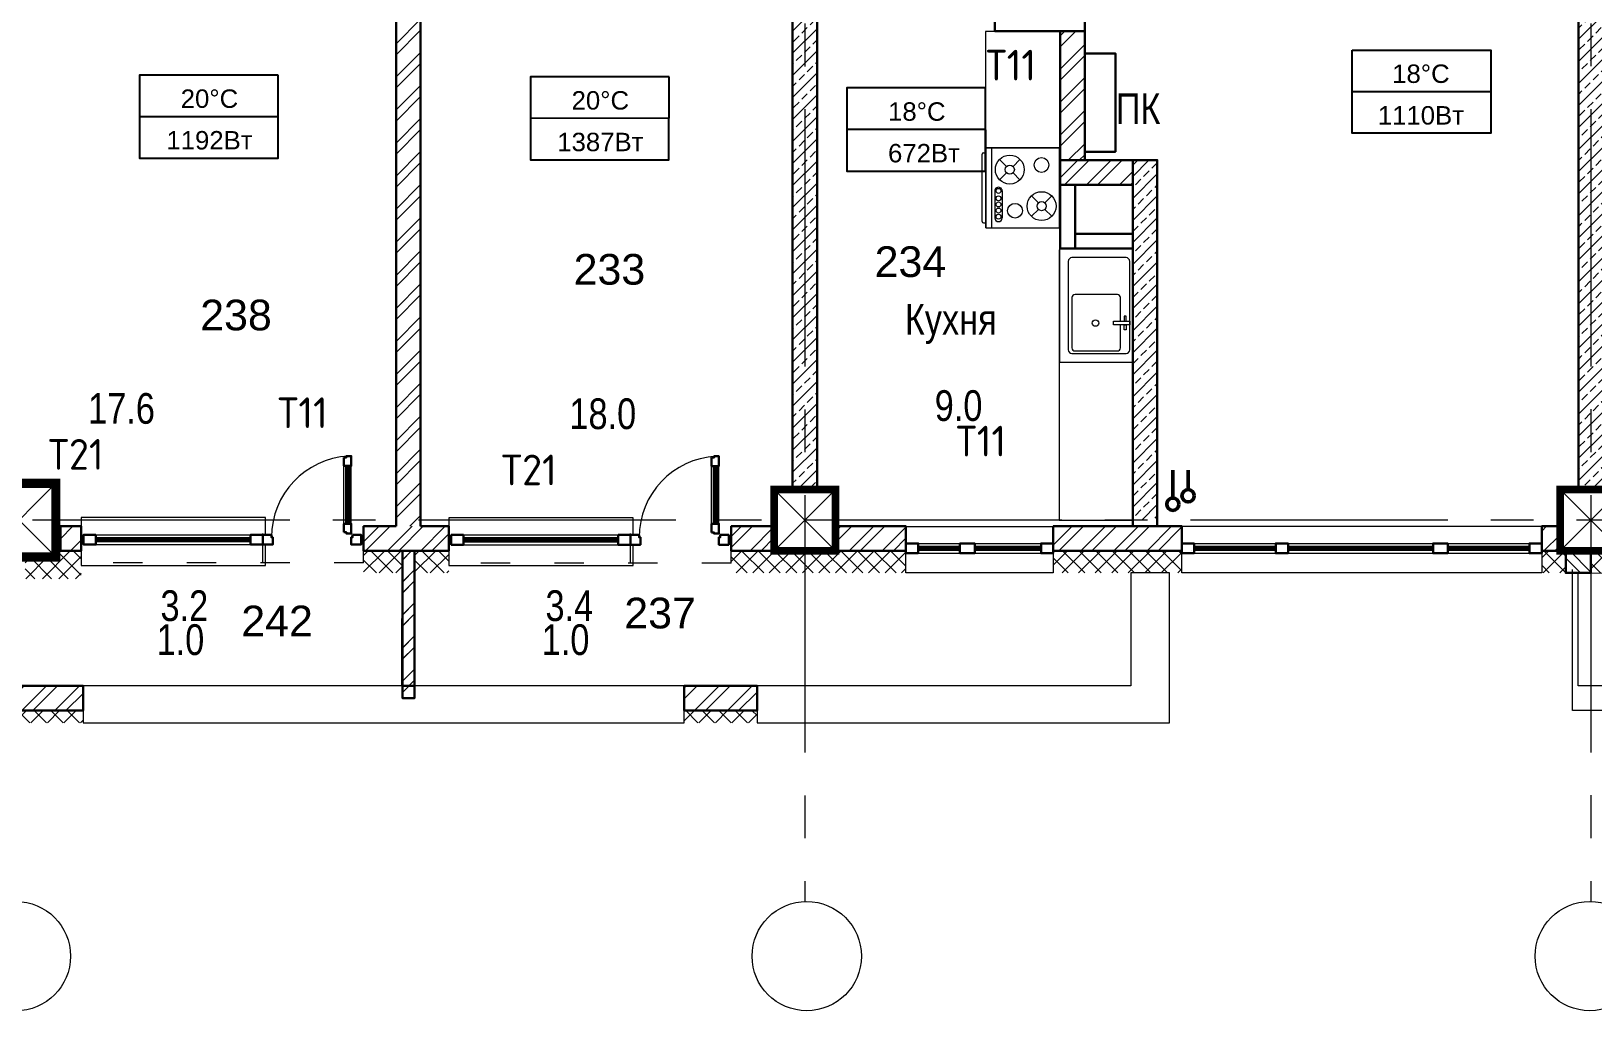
# Model space of a CAD drawing. Header units: millimetres. Extents: x -7566 to 51834, y -19356 to 38606.
# Drawn here: x 19302 to 32018, y -3998 to 3980 of the extents above; entities that cross this region are included whole.
import ezdxf

# ---------------------------------------------------------------- set-up
doc = ezdxf.new("R2010")
doc.units = ezdxf.units.MM
for name, pattern in [('ACAD_ISO03W100', [30, 12, -18]), ('CENTER2', [28.575, 19.05, -3.175, 3.175, -3.175]), ('STROT', [1.7, 0.5, -1.2])]:
    doc.linetypes.add(name, pattern=pattern)
for name, color, linetype, lineweight in [('++++обратка', 5, 'Continuous', 30), ('++ОВ Надписи', 7, 'Continuous', 20), ('SANTECHNIC', 144, 'Continuous', 9), ('STENA', 22, 'Continuous', 50), ('Вытяжка', 5, 'Continuous', 35), ('ЗАДАНИЕ ОТ ОВ', 5, 'Continuous', 100), ('Колонна', 15, 'Continuous', 30), ('Колонны', 7, 'Continuous', 30), ('окна', 150, 'Continuous', 20), ('оси', 6, 'STROT', 9), ('размеры2', 5, 'Continuous', 9), ('РП-АР_Площадь', 3, 'Continuous', 30), ('стена', 7, 'Continuous', 53), ('СТЕНЫ', 250, 'Continuous', 35), ('текст', 224, 'Continuous', 25), ('штрих', 252, 'Continuous', 9)]:
    doc.layers.add(name, color=color, linetype=linetype, lineweight=lineweight)
doc.layers.add('DOORS', color=27, linetype='Continuous')
doc.layers.add('ОТОПЛЕНИЕ ТЕСТ', color=7, linetype='Continuous')
doc.layers.get('++++обратка').off()
doc.styles.add('arial', font='arial.ttf')
doc.styles.add('GOST Common_I', font='', dxfattribs={"height": 200})
doc.styles.get("Standard").update_dxf_attribs({"font": 'arial.ttf'})
doc.styles.get('GOST Common_I').set_extended_font_data('GOST Common')
pattern_1 = [(225, (-1419257.2, 495005.17), (89.802561, -89.802561), []), (225, (-1419347.01, 495005.17), (89.802561, -89.802561), [63.5, -31.75])]
pattern_2 = [(45, (-2772228.85, 1156882.68), (-134.703842, 134.703842), []), (45, (-2772139.04, 1156882.68), (-134.703842, 134.703842), [])]
pattern_3 = [(45, (-1168187.17, 40439.89), (-67.351921, 67.351921), []), (135, (-1168187.17, 40439.89), (-67.351921, -67.351921), [])]

# ---------------------------------------------------------------- blocks, each defined once
blk = doc.blocks.new('к')
at = {"lineweight": 0}
for p, q in [((6373750, -182890), (6374150, -183290)), ((6373750, -183290), (6374150, -182890))]:
    blk.add_line(p, q, dxfattribs=at)
at = {"color": 1, "lineweight": 30, "ltscale": 20}
blk.add_lwpolyline([(6373750, -182890), (6374150, -182890), (6374150, -183290), (6373750, -183290)], close=True, dxfattribs=at)
at = {"layer": 'Колонна', "color": 7, "ltscale": 100, "const_width": 50}
blk.add_lwpolyline([(6373750, -182890), (6374150, -182890), (6374150, -183290), (6373750, -183290)], close=True, dxfattribs=at)
blk = doc.blocks.new('Окв-0')
at = {"layer": 'DOORS', "color": 5, "lineweight": 9, "ltscale": 2}
blk.add_arc((1332064, -525220), 662, 273.1578, 359.9385, dxfattribs=at)
at = {"layer": 'окна', "color": 252, "lineweight": 9}
for p, q in [((1334156, -525161), (1332896, -525161)), ((1334156, -525241), (1332896, -525241)), ((1332076, -525331), (1332076, -525801)), ((1332136, -525331), (1332136, -525801))]:
    blk.add_line(p, q, dxfattribs=at)
at = {"layer": 'окна', "lineweight": 40}
for p, q in [((1334156, -525191), (1332896, -525191)), ((1334156, -525211), (1332896, -525211)), ((1332096, -525801), (1332096, -525331)), ((1332116, -525801), (1332116, -525331))]:
    blk.add_line(p, q, dxfattribs=at)
at = {"layer": 'окна', "color": 252, "lineweight": 30}
for points in [[(1332066, -525241), (1331996, -525241), (1331996, -525161), (1332076, -525161), (1332076, -525221), (1332066, -525221), (1332066, -525241)], [(1332726, -525241), (1332796, -525241), (1332796, -525161), (1332716, -525161), (1332716, -525221), (1332726, -525221), (1332726, -525241)], [(1332796, -525241), (1332896, -525241), (1332896, -525161), (1332796, -525161)], [(1334156, -525241), (1334256, -525241), (1334256, -525161), (1334156, -525161)], [(1332136, -525261), (1332136, -525331), (1332076, -525331), (1332076, -525251), (1332116, -525251), (1332116, -525261), (1332136, -525261)], [(1332136, -525871), (1332136, -525801), (1332076, -525801), (1332076, -525881), (1332116, -525881), (1332116, -525871), (1332136, -525871)]]:
    blk.add_lwpolyline(points, close=True, dxfattribs=at)
at = {"layer": 'СТЕНЫ', "linetype": 'ACAD_ISO03W100', "lineweight": 5, "ltscale": 20}
for p, q in [((1331976, -525011), (1334276, -525011)), ((1331976, -525011), (1331976, -525361)), ((1332796, -525011), (1332796, -525361)), ((1332796, -525361), (1334276, -525361))]:
    blk.add_line(p, q, dxfattribs=at)
at = {"layer": 'СТЕНЫ', "color": 251, "lineweight": 9, "ltscale": 20}
blk.add_lwpolyline([(1332776, -525241), (1332776, -525381), (1334276, -525381), (1334276, -524991), (1332776, -524991), (1332776, -525161)], dxfattribs=at)
blk = doc.blocks.new('hreherh')
at = {"layer": 'окна', "lineweight": 9}
for p, q in [((444689, 314093), (441959, 314093)), ((444689, 314013), (441959, 314013))]:
    blk.add_line(p, q, dxfattribs=at)
at = {"layer": 'окна', "color": 252, "lineweight": 9}
for p, q in [((443209, 314093), (442869, 314093)), ((443209, 314013), (442869, 314013))]:
    blk.add_line(p, q, dxfattribs=at)
at = {"layer": 'окна', "lineweight": 40}
for p, q in [((442624, 314063), (441959, 314063)), ((442624, 314043), (441959, 314043)), ((443924, 314063), (442744, 314063)), ((443924, 314043), (442744, 314043)), ((444689, 314063), (444024, 314063)), ((444689, 314043), (444024, 314043))]:
    blk.add_line(p, q, dxfattribs=at)
at = {"layer": 'окна', "color": 252, "lineweight": 30}
for points in [[(441859, 314013), (441959, 314013), (441959, 314093), (441859, 314093)], [(442624, 314013), (442744, 314013), (442744, 314093), (442624, 314093)], [(443924, 314013), (444024, 314013), (444024, 314093), (443924, 314093)], [(444689, 314013), (444789, 314013), (444789, 314093), (444689, 314093)]]:
    blk.add_lwpolyline(points, close=True, dxfattribs=at)
at = {"layer": 'СТЕНЫ', "lineweight": 9, "ltscale": 20}
blk.add_lwpolyline([(441859, 314233), (441859, 313853), (444789, 313853), (444789, 314233)], close=True, dxfattribs=at)
blk = doc.blocks.new('dgsdgds')
at = {"layer": 'окна', "lineweight": 9}
for p, q in [((447036, 312914), (445936, 312914)), ((447036, 312834), (445936, 312834))]:
    blk.add_line(p, q, dxfattribs=at)
at = {"layer": 'окна', "lineweight": 40}
for p, q in [((446476, 312884), (445936, 312884)), ((446476, 312864), (445936, 312864)), ((446936, 312884), (446596, 312884)), ((446936, 312864), (446596, 312864))]:
    blk.add_line(p, q, dxfattribs=at)
at = {"layer": 'окна', "color": 252, "lineweight": 9}
for p, q in [((446936, 312914), (446796, 312914)), ((446936, 312834), (446796, 312834))]:
    blk.add_line(p, q, dxfattribs=at)
at = {"layer": 'окна', "color": 252, "lineweight": 30}
for points in [[(445836, 312834), (445936, 312834), (445936, 312914), (445836, 312914)], [(446476, 312834), (446596, 312834), (446596, 312914), (446476, 312914)], [(446936, 312834), (447036, 312834), (447036, 312914), (446936, 312914)]]:
    blk.add_lwpolyline(points, close=True, dxfattribs=at)
at = {"layer": 'СТЕНЫ', "lineweight": 9, "ltscale": 20}
blk.add_lwpolyline([(445836, 313053), (445836, 312674), (447036, 312674), (447036, 313053)], close=True, dxfattribs=at)
blk = doc.blocks.new('89898989')
at = {"layer": 'STENA', "lineweight": 9, "true_color": 0x939598}
h = blk.add_hatch(dxfattribs=at)
h.set_pattern_fill('ANSI33', color=252, scale=20, angle=180)
h.set_pattern_definition(pattern_1)
h.paths.add_polyline_path([(-701228.4, 569781.4), (-701028.4, 569781.4), (-701028.4, 575281.4), (-701228.4, 575281.4)])
h = blk.add_hatch(dxfattribs=at)
h.set_pattern_fill('ANSI33', color=252, scale=20, angle=180)
h.set_pattern_definition(pattern_1)
h.paths.add_polyline_path([(-707628.4, 569782.7), (-707428.4, 569782.7), (-707428.4, 574147), (-707628.4, 574147)])
h = blk.add_hatch(dxfattribs=at)
h.set_pattern_fill('ANSI33', color=252, scale=20, angle=180)
h.set_pattern_definition(pattern_1)
h.paths.add_polyline_path([(-707628.4, 569781.4), (-707428.4, 569781.4), (-707428.4, 574147), (-707628.4, 574147)])
h = blk.add_hatch(dxfattribs=at)
h.set_pattern_fill('ANSI33', color=252, scale=20, angle=180)
h.set_pattern_definition(pattern_1)
edge = h.paths.add_edge_path()
edge.add_line((-704858.8, 569531.4), (-704658.8, 569531.4))
edge.add_line((-704658.8, 569531.4), (-704658.8, 572531.7))
edge.add_line((-704658.8, 572463), (-704858.8, 572463))
edge.add_line((-704858.8, 572463), (-704858.8, 569531.4))
at = {"layer": 'стена', "lineweight": 9, "true_color": 0x939598}
h = blk.add_hatch(dxfattribs=at)
h.set_pattern_fill('ANSI32', color=252, scale=20)
h.set_pattern_definition([(45, (-2772277.76, 1163693.31), (-134.703842, 134.703842), []), (45, (-2772187.96, 1163693.31), (-134.703842, 134.703842), [])])
h.paths.add_polyline_path([(-710857.6, 569481.4), (-710657.6, 569481.4), (-710657.6, 577841.1), (-710857.6, 577841.1)])
h = blk.add_hatch(dxfattribs=at)
h.set_pattern_fill('ANSI32', color=252, scale=20)
h.set_pattern_definition([(45, (-2777685.33, 1161563.49), (-134.703842, 134.703842), []), (45, (-2777595.53, 1161563.49), (-134.703842, 134.703842), [])])
h.paths.add_polyline_path([(-705450, 573512.9), (-705250, 573512.9), (-705250, 572463.2), (-705450, 572463.2)])
h = blk.add_hatch(dxfattribs=at)
h.set_pattern_fill('ANSI32', color=252, scale=20)
h.set_pattern_definition([(45, (-1417771.86, 487908.2), (-134.70384, 134.70384), []), (45, (-1417682.06, 487908.2), (-134.70384, 134.70384), [])])
h.paths.add_polyline_path([(-705448.3, 572263.2), (-705448.3, 572463.2), (-704858.8, 572463.2), (-704858.8, 572263.2)])
h = blk.add_hatch(dxfattribs=at)
h.set_pattern_fill('ANSI32', color=252, scale=20)
h.set_pattern_definition([(45, (-1168187.17, 40439.9), (-134.70384, 134.70384), []), (45, (-1168097.37, 40439.9), (-134.70384, 134.70384), [])])
h.paths.add_polyline_path([(-713422.3, 569281.4), (-713590.8, 569281.4), (-713590.8, 569481.4), (-713422.3, 569481.4)])
h = blk.add_hatch(dxfattribs=at)
h.set_pattern_fill('ANSI32', color=252, scale=20)
h.set_pattern_definition([(45, (-2076595.4, 508815.37), (-134.703842, 134.703842), []), (45, (-2076505.6, 508815.37), (-134.703842, 134.703842), [])])
h.paths.add_polyline_path([(-710428.4, 569481.4), (-710428.4, 569281.4), (-711122.3, 569281.4), (-711122.3, 569481.4)])
h = blk.add_hatch(dxfattribs=at)
h.set_pattern_fill('ANSI32', color=252, scale=20)
h.set_pattern_definition([(45, (-2079302.4, 508815.38), (-134.703842, 134.703842), []), (45, (-2079212.6, 508815.38), (-134.703842, 134.703842), [])])
h.paths.add_polyline_path([(-707778.4, 569481.4), (-707778.4, 569281.4), (-708128.4, 569282.6), (-708128.4, 569482.6)])
h = blk.add_hatch(dxfattribs=at)
h.set_pattern_fill('ANSI32', color=252, scale=20)
h.set_pattern_definition([(45, (-2079302.39, 508815.37), (-134.703842, 134.703842), []), (45, (-2079212.59, 508815.37), (-134.703842, 134.703842), [])])
h.paths.add_polyline_path([(-707278.4, 569481.4), (-707278.4, 569281.4), (-706705.8, 569281.4), (-706705.8, 569481.4)])
h = blk.add_hatch(dxfattribs=at)
h.set_pattern_fill('ANSI32', color=252, scale=20)
h.set_pattern_definition([(45, (-2079302.39, 508815.41), (-134.703842, 134.703842), []), (45, (-2079212.59, 508815.41), (-134.703842, 134.703842), [])])
edge = h.paths.add_edge_path()
edge.add_line((-704458.5, 569281.5), (-704458.5, 569481.5))
edge.add_line((-704458.5, 569481.5), (-705505.9, 569481.5))
edge.add_line((-705505.9, 569481.5), (-705505.9, 569281.5))
edge.add_line((-705505.9, 569281.5), (-704353.8, 569281.5))
h = blk.add_hatch(dxfattribs=at)
h.set_pattern_fill('ANSI32', color=252, scale=20)
h.set_pattern_definition([(45, (-2079302.39, 508815.45), (-134.703842, 134.703842), []), (45, (-2079212.59, 508815.45), (-134.703842, 134.703842), [])])
edge = h.paths.add_edge_path()
edge.add_line((-701528.4, 569481.2), (-701528.4, 569281.2))
edge.add_line((-701528.4, 569281.2), (-701378.4, 569281.2))
edge.add_line((-701378.4, 569281.2), (-701378.4, 569481.2))
edge.add_line((-701378.4, 569481.2), (-701534.6, 569480.7))
h = blk.add_hatch(dxfattribs=at)
h.set_pattern_fill('ANSI32', color=252, scale=20)
h.set_pattern_definition(pattern_2)
edge = h.paths.add_edge_path()
edge.add_line((-710806.5, 569281.4), (-710806.6, 568181.6))
edge.add_line((-710806.6, 568181.6), (-710706.6, 568181.6))
edge.add_line((-710706.6, 568181.6), (-710706.5, 569281.4))
edge.add_line((-710706.5, 569281.4), (-710806.5, 569281.4))
h = blk.add_hatch(dxfattribs=at)
h.set_pattern_fill('ANSI32', color=252, scale=20)
h.set_pattern_definition(pattern_2)
edge = h.paths.add_edge_path()
edge.add_line((-710806.5, 569101.5), (-710806.5, 568081.5))
edge.add_line((-710806.5, 568081.5), (-710706.5, 568081.5))
edge.add_line((-710706.5, 568081.5), (-710706.5, 569281.1))
edge.add_line((-710706.5, 569281.1), (-710806.5, 569281.1))
h = blk.add_hatch(dxfattribs=at)
h.set_pattern_fill('ANSI32', color=252, scale=20, angle=90)
h.set_pattern_definition([(135, (-868112.74, -147318.3), (-134.70384, -134.70384), []), (135, (-868112.74, -147228.5), (-134.70384, -134.70384), [])])
h.paths.add_polyline_path([(-701332, 569282.7), (-701128.4, 569282.7), (-701128.4, 569101.5), (-701332, 569101.5)])
h = blk.add_hatch(dxfattribs=at)
h.set_pattern_fill('ANSI32', color=252, scale=20)
h.set_pattern_definition([(45, (-2079302.39, 508865.32), (-134.703842, 134.703842), []), (45, (-2079212.59, 508865.32), (-134.703842, 134.703842), [])])
h.paths.add_polyline_path([(-714449.8, 568181.6), (-714449.8, 567981.6), (-713406.9, 567981.6), (-713406.9, 568181.6)])
h = blk.add_hatch(dxfattribs=at)
h.set_pattern_fill('ANSI32', color=252, scale=20)
h.set_pattern_definition([(45, (-1169347.81, 40439.92), (-134.70384, 134.70384), []), (45, (-1169258.01, 40439.92), (-134.70384, 134.70384), [])])
h.paths.add_polyline_path([(-707917.8, 568181.6), (-708510.8, 568181.6), (-708510.8, 567981.6), (-707917.8, 567981.1)])
at = {"layer": 'штрих', "lineweight": 5, "ltscale": 20, "true_color": 0x939598}
h = blk.add_hatch(dxfattribs=at)
h.set_pattern_fill('ANSI37', color=252, scale=30)
h.set_pattern_definition([(45, (-1168187.17, 40440.97), (-67.351921, 67.351921), []), (135, (-1168187.17, 40440.97), (-67.351921, -67.351921), [])])
h.paths.add_polyline_path([(-713422.3, 569281.4), (-713422.3, 569054.5), (-713878.7, 569054.3), (-713878.8, 569231.7), (-713628.4, 569231.7), (-713628.4, 569281.4)])
h = blk.add_hatch(dxfattribs=at)
h.set_pattern_fill('ANSI37', color=252, scale=30)
h.set_pattern_definition(pattern_3)
h.paths.add_polyline_path([(-710806.5, 569101.5), (-711122.3, 569101.5), (-711122.3, 569281.4), (-710806.5, 569281.4)])
h = blk.add_hatch(dxfattribs=at)
h.set_pattern_fill('ANSI37', color=252, scale=30)
h.set_pattern_definition([(45, (-1167771.3, 40439.83), (-67.351921, 67.351921), []), (135, (-1167771.3, 40439.83), (-67.351921, -67.351921), [])])
h.paths.add_polyline_path([(-710428.4, 569101.4), (-710706.5, 569101.4), (-710706.5, 569281.4), (-710428.4, 569281.4)])
h = blk.add_hatch(dxfattribs=at)
h.set_pattern_fill('ANSI37', color=252, scale=30, angle=90)
h.set_pattern_definition([(135, (-1168187.15, 42650.67), (-67.351921, -67.351921), []), (225, (-1168187.15, 42650.67), (67.351921, -67.351921), [])])
h.paths.add_polyline_path([(-707528.3, 569281.4), (-708128.4, 569281.4), (-708128.3, 569101.4), (-707528.3, 569101.5)])
h.paths.add_polyline_path([(-706706.1, 569281.4), (-707528.3, 569281.4), (-707528.3, 569101.5), (-706705.6, 569101.5)])
h = blk.add_hatch(dxfattribs=at)
h.set_pattern_fill('ANSI37', color=252, scale=30)
h.set_pattern_definition([(45, (-1438867.2, 641659.26), (-67.351921, 67.351921), []), (135, (-1438867.2, 641659.26), (-67.351921, -67.351921), [])])
h.paths.add_polyline_path([(-704458.5, 569101.5), (-705505.9, 569101.4), (-705505.9, 569281.4), (-704458.5, 569281.5)])
h = blk.add_hatch(dxfattribs=at)
h.set_pattern_fill('ANSI37', color=252, scale=30)
h.set_pattern_definition([(45, (-1441819.32, 641659.25), (-67.351921, 67.351921), []), (135, (-1441819.32, 641659.25), (-67.351921, -67.351921), [])])
edge = h.paths.add_edge_path()
edge.add_line((-701378.4, 569101.5), (-701528.4, 569101.5))
edge.add_line((-701528.4, 569101.5), (-701528.4, 569281.5))
edge.add_line((-701528.4, 569281.5), (-701332, 569281.5))
edge.add_line((-701332, 569281.5), (-701332, 569101.5))
h = blk.add_hatch(dxfattribs=at)
h.set_pattern_fill('ANSI37', color=252, scale=30)
h.set_pattern_definition(pattern_3)
h.paths.add_polyline_path([(-700428.4, 569281.4), (-700428.4, 569101.4), (-701128.4, 569101.4), (-701128.4, 569281.4)])
h = blk.add_hatch(dxfattribs=at)
h.set_pattern_fill('ANSI37', color=252, scale=30, angle=90)
h.set_pattern_definition([(135, (-1168187.17, 40439.89), (-67.351921, -67.351921), []), (225, (-1168187.17, 40439.89), (67.351921, -67.351921), [])])
h.paths.add_polyline_path([(-714449.8, 567881.6), (-713406.9, 567881.6), (-713406.9, 567981.6), (-714449.8, 567981.6)])
h = blk.add_hatch(dxfattribs=at)
h.set_pattern_fill('ANSI37', color=252, scale=30, angle=90)
h.set_pattern_definition([(135, (-1169347.81, 40439.92), (-67.351921, -67.351921), []), (225, (-1169347.81, 40439.92), (67.351921, -67.351921), [])])
h.paths.add_polyline_path([(-707917.8, 567881.6), (-708510.8, 567881.6), (-708510.8, 567981.6), (-707917.8, 567981.6)])
at = {"layer": 'SANTECHNIC', "color": 252, "true_color": 0x939598}
for p, q in [((-706084.9, 571962.4), (-706084.8, 572512.4)), ((-706074.8, 572522.4), (-706055.5, 572522.4)), ((-706055.6, 571912.4), (-706055.5, 572562.4)), ((-706055.5, 572562.4), (-705455.5, 572562.3)), ((-706005.6, 571912.4), (-706005.5, 572562.4)), ((-705943, 572469.3), (-705886.1, 572412.4)), ((-705943, 572303.1), (-705886.1, 572359.9)), ((-705833.6, 572412.4), (-705776.8, 572469.3)), ((-705833.6, 572359.9), (-705776.8, 572303.1)), ((-705982.1, 572212.4), (-705982.1, 571992.4)), ((-705922.1, 572212.4), (-705922.1, 571992.4)), ((-705627, 572114.8), (-705683.8, 572171.7)), ((-705517.7, 572171.6), (-705574.5, 572114.8)), ((-705627, 572062.3), (-705683.9, 572005.5)), ((-705517.7, 572005.5), (-705574.5, 572062.3)), ((-706074.9, 571952.4), (-706055.6, 571952.4)), ((-706055.6, 571912.4), (-705455.6, 571912.3)), ((-706005.6, 571912.4), (-705455.6, 571912.3))]:
    blk.add_line(p, q, dxfattribs=at)
for points in [[(-705450, 573511.9), (-706056.3, 573511.7), (-706055.6, 571912.3), (-705455.6, 571912.3), (-705450, 573512.9)], [(-705458.8, 571732.5), (-705458.8, 569531.4), (-704858.8, 569531.4), (-704858.8, 572331.8)], [(-704855.4, 571743.2), (-705455.4, 571743.2)]]:
    blk.add_lwpolyline(points, dxfattribs=at)
for points in [[(-706055.6, 571912.4), (-705455.6, 571912.3), (-705455.5, 572562.3), (-706055.5, 572562.4)], [(-704855.4, 570818.4), (-704855.4, 571743.2), (-705455.4, 571743.2), (-705455.4, 570818.4)], [(-705015.7, 571122.6), (-705015.7, 571150.5), (-704883.4, 571150.5), (-704883.4, 571122.6)], [(-704912, 571150.5), (-704912, 571192.1), (-704929.7, 571192.1), (-704929.7, 571150.5)], [(-704912, 571122.6), (-704912, 571080.9), (-704929.7, 571080.9), (-704929.7, 571122.6)]]:
    blk.add_lwpolyline(points, close=True, dxfattribs=at)
blk.add_lwpolyline([(-704883.4, 571639, 0.4142136), (-704913.4, 571669), (-705353.4, 571669, 0.4142136), (-705383.4, 571639), (-705383.4, 570919, 0.4142136), (-705353.4, 570889), (-704913.4, 570889, 0.4142136), (-704883.4, 570919)], format="xyb", close=True, dxfattribs=at)
blk.add_lwpolyline([(-704958.4, 571150.5), (-704958.4, 571344, 0.4142136), (-704983.4, 571369), (-705328.4, 571369, 0.4142136), (-705353.4, 571344), (-705353.4, 570934, 0.4142136), (-705328.4, 570909), (-704983.4, 570909, 0.4142136), (-704958.4, 570934), (-704958.4, 571122.6)], format="xyb", dxfattribs=at)
for centre, radius in [((-705859.9, 572386.2), 117.5), ((-705601.5, 572423.6), 60), ((-705859.9, 572386.2), 37.1), ((-705952.1, 572212.4), 20), ((-705952.1, 572152.4), 20), ((-705952.1, 572102.4), 20), ((-705817.4, 572051.2), 60), ((-705600.8, 572088.6), 117.5), ((-705600.8, 572088.6), 37.1), ((-705952.1, 572052.4), 20), ((-705952.1, 572002.4), 20), ((-705161.8, 571136.5), 26.3)]:
    blk.add_circle(centre, radius, dxfattribs=at)
for centre, radius, start, end in [((-706074.8, 572512.4), 10, 89.99361, 179.99361), ((-705952.1, 572212.4), 30, 359.99361, 179.99361), ((-705952.1, 571992.4), 30, 179.99361, 359.99361), ((-706074.9, 571962.4), 10, 179.99361, 269.99361)]:
    blk.add_arc(centre, radius, start, end, dxfattribs=at)
at = {"layer": 'STENA', "color": 252, "lineweight": 30, "true_color": 0x939598}
for points in [[(-701228.4, 575281.4), (-701228.4, 569781.4), (-701028.4, 569781.4), (-701028.4, 575281.4)], [(-707628.4, 574151), (-707628.4, 569782.7), (-707428.4, 569782.7), (-707428.4, 574151)], [(-707628.4, 574151), (-707628.4, 569781.4), (-707428.4, 569781.4), (-707428.4, 574151)], [(-704858.8, 572463), (-704658.8, 572463), (-704658.8, 569481.5), (-704858.8, 569481.5)]]:
    blk.add_lwpolyline(points, close=True, dxfattribs=at)
at = {"layer": 'Вытяжка', "color": 252, "lineweight": 30, "ltscale": 20, "true_color": 0x939598}
blk.add_lwpolyline([(-705328.3, 571862.2), (-704858.8, 571862.2), (-704858.8, 572263.2), (-705328.3, 572263.2)], close=True, dxfattribs=at)
at = {"layer": 'Колонны', "color": 252, "lineweight": -2, "true_color": 0x939598}
blk.add_lwpolyline([(-701357, 569301.4), (-701357, 569301.4)], dxfattribs=at)
at = {"layer": 'оси', "color": 252, "linetype": 'CENTER2', "lineweight": 13, "ltscale": 110, "true_color": 0x939598}
for points in [[(-707528.4, 588594.1), (-707528.4, 566424.7)], [(-701128.4, 588594.9), (-701128.4, 566425.5)], [(-689719.5, 569531.4), (-737232.5, 569533)]]:
    blk.add_lwpolyline(points, dxfattribs=at)
at = {"layer": 'размеры2', "color": 252, "lineweight": 20, "ltscale": 110, "true_color": 0x939598}
for centre in [(-713953.2, 565980.3), (-707513.5, 565980.5), (-701136.7, 565980.6)]:
    blk.add_circle(centre, 445, dxfattribs=at)
at = {"layer": 'РП-АР_Площадь', "color": 252, "lineweight": 5, "ltscale": 20, "true_color": 0x939598}
for points in [[(-697228.1, 567981.6), (-701278.4, 567981.6), (-701278.4, 569128)], [(-694828.3, 569130.6), (-694828.4, 568181.6), (-695408.3, 568181.6), (-695408.3, 568131.6), (-697228.1, 568131.6), (-697228.1, 568181.6), (-700452, 568181.7), (-700452, 568131.5), (-700452, 568131.6), (-700452, 568181.6), (-701231.7, 568181.6), (-701231.7, 569102.4), (-694828.3, 569100.4)]]:
    blk.add_lwpolyline(points, dxfattribs=at)
at = {"layer": 'стена', "color": 252, "lineweight": 30, "true_color": 0x939598}
for points in [[(-710657.6, 577842.1), (-710857.6, 577842.1), (-710857.6, 569481.4)], [(-710657.6, 569481.4), (-710657.6, 577642.1)], [(-705980.4, 573663.4), (-705980.4, 573513.4), (-705250, 573512.9), (-705250, 573712.8), (-705980.4, 573713.4)], [(-704858.8, 572263.2), (-705448.3, 572263.2), (-705450, 573512.9), (-705250, 573512.9), (-705250, 572463.2)], [(-705448.3, 572463.2), (-704858.8, 572463.2), (-704858.8, 572463)], [(-704855.4, 571743.2), (-705445, 571743.2)], [(-704855.4, 571743.2), (-704855.4, 571743.2), (-704855.4, 571743.2)], [(-710657.6, 569481.4), (-710428.4, 569481.4), (-710428.4, 569281.4), (-711122.3, 569281.4), (-711122.3, 569481.4), (-710857.6, 569481.4)], [(-707917.8, 568181.6), (-708510.8, 568181.6), (-708510.8, 567981.6), (-707917.8, 567981.1), (-707917.8, 568181.6)]]:
    blk.add_lwpolyline(points, dxfattribs=at)
for points in [[(-713422.3, 569281.4), (-713590.8, 569281.4), (-713590.8, 569481.4), (-713422.3, 569481.4)], [(-707778.4, 569281.4), (-708128.4, 569281.4), (-708128.4, 569481.4), (-707778.4, 569481.4)], [(-707278.4, 569281.4), (-706705.8, 569281.4), (-706705.8, 569481.4), (-707278.4, 569481.4)], [(-705505.9, 569281.5), (-704458.5, 569281.5), (-704458.5, 569481.5), (-705505.9, 569481.5)], [(-701528.4, 569281.2), (-701378.4, 569281.2), (-701378.4, 569481.2), (-701528.4, 569481.2)], [(-701128.4, 569282.7), (-701128.4, 569101.5), (-701332, 569101.5), (-701332, 569282.7)], [(-714449.8, 567981.6), (-713406.9, 567981.6), (-713406.9, 568181.6), (-714449.8, 568181.6)]]:
    blk.add_lwpolyline(points, close=True, dxfattribs=at)
at = {"layer": 'стена', "color": 252, "lineweight": 9, "ltscale": 20, "true_color": 0x939598}
blk.add_lwpolyline([(-704558.7, 567881.6), (-704558.7, 569101.5), (-704874.5, 569101.5), (-704874.6, 568181.6), (-707917.8, 568181.6), (-707917.8, 567881.6), (-704558.7, 567881.6)], dxfattribs=at)
at = {"layer": 'стена', "color": 252, "lineweight": 9, "true_color": 0x939598}
blk.add_lwpolyline([(-708510.8, 568181.3), (-713406.9, 568181.6), (-713406.9, 567881.6), (-708510.8, 567881.3)], close=True, dxfattribs=at)
at = {"layer": 'СТЕНЫ', "color": 252, "lineweight": 30, "true_color": 0x939598}
blk.add_lwpolyline([(-705250, 572531.8), (-705000, 572531.8), (-705000, 573331.8), (-705250, 573331.8)], dxfattribs=at)
for points in [[(-705328.3, 571743.2), (-705328.3, 572263.2), (-705448.3, 572263.2), (-705448.3, 571743.2)], [(-704858.8, 571863.2), (-705328.3, 571863.2), (-705328.3, 571743.2), (-704858.8, 571743.2)], [(-710806.5, 569281.4), (-710806.6, 568181.6), (-710706.6, 568181.6), (-710706.5, 569281.4)], [(-710806.5, 569281.1), (-710806.5, 568081.5), (-710706.5, 568081.5), (-710706.5, 569281.1)]]:
    blk.add_lwpolyline(points, close=True, dxfattribs=at)
at = {"color": 252, "true_color": 0x939598, "rotation": 180}
for p in [(620854, 44171.3), (623848, 44170.3)]:
    blk.add_blockref('Окв-0', p, dxfattribs=at)
at = {"layer": 'Колонны', "color": 252, "lineweight": -2, "true_color": 0x939598}
for p, xscale, yscale, zscale, rotation in [((-439293.4, 10130456.4), 1.5, 1.5, 1.5, 270), ((-936390.9, 8536968.9), -1.25, 1.25, 1.25, 90), ((-472265.9, 8536968.9), 1.25, 1.25, 1.25, 270)]:
    blk.add_blockref('к', p, dxfattribs=dict(at, xscale=xscale, yscale=yscale, zscale=zscale, rotation=rotation))
at = {"layer": 'стена', "color": 252, "lineweight": 30, "true_color": 0x939598, "xscale": -1}
for name, p in [('dgsdgds', (-259669.5, 256427.4)), ('hreherh', (-259669.5, 255248.1))]:
    blk.add_blockref(name, p, dxfattribs=at)
at = {"layer": 'текст', "color": 252, "true_color": 0x939598, "style": 'arial', "width": 0.8}
for s, rotation, p in [('ПК', 359.99989, (-704996.6, 572757.7)), ('Кухня', 359.99989, (-706714.5, 571041)), ('17.6', 0.00011, (-713365.1, 570316.2)), ('9.0', 359.99989, (-706471, 570339.1)), ('18.0', 0.00011, (-709445.9, 570272.8)), ('3.2', 0.00011, (-712775.8, 568709.7)), ('3.4', 0.00011, (-709640.9, 568709.7)), ('1.0', 0.00011, (-712807.6, 568433.1)), ('1.0', 0.00011, (-709671.5, 568433.1))]:
    blk.add_text(s, height=250, rotation=rotation, dxfattribs=at).set_placement(p)
at = {"layer": 'текст', "color": 252, "true_color": 0x939598, "style": 'arial'}
for s, p in [('234', (-706960.2, 571511.4)), ('233', (-709411.3, 571449)), ('238', (-712452.1, 571076.9)), ('242', (-712117.7, 568585)), ('237', (-708999, 568649.5))]:
    blk.add_text(s, height=250, rotation=0.00011, dxfattribs=at).set_placement(p)

msp = doc.modelspace()

# ---------------------------------------------------------------- linework, layer by layer
at = {"layer": 'ЗАДАНИЕ ОТ ОВ', "color": 1, "lineweight": 50}
msp.add_line((28598, 178), (28598, 405), dxfattribs=at)
at = {"layer": 'ЗАДАНИЕ ОТ ОВ', "color": 5, "lineweight": 50}
msp.add_line((28722, 247), (28722, 405), dxfattribs=at)
at = {"layer": 'ЗАДАНИЕ ОТ ОВ', "color": 1, "lineweight": 50}
msp.add_circle((28598, 128), 50, dxfattribs=at)
at = {"layer": 'ЗАДАНИЕ ОТ ОВ', "color": 5, "lineweight": 50}
msp.add_circle((28722, 197), 50, dxfattribs=at)
at = {"layer": 'ОТОПЛЕНИЕ ТЕСТ'}
for p, q in [((30058, 3488), (31188, 3488)), ((21313, 3284), (20183, 3284)), ((24495, 3270), (23366, 3271)), ((27073, 3180), (25943, 3180))]:
    msp.add_line(p, q, dxfattribs=at)
for points in [[(30058, 3827), (31188, 3827), (31188, 3149), (30058, 3149)], [(21313, 3623), (20183, 3623), (20183, 2946), (21313, 2946)], [(24496, 3609), (23366, 3609), (23366, 2932), (24495, 2932)], [(27073, 3519), (25943, 3519), (25943, 2841), (27073, 2841)]]:
    msp.add_lwpolyline(points, close=True, dxfattribs=at)

# ---------------------------------------------------------------- block references
at = {"layer": '++++обратка'}
msp.add_blockref('89898989', (733130, -569533), dxfattribs=at)

# ---------------------------------------------------------------- texts
at = {"layer": '++ОВ Надписи', "ltscale": 5, "char_height": 250, "width": 2075.75, "attachment_point": 8, "line_spacing_factor": 1.022761, "style": 'GOST Common_I'}
for s, insert in [('Т11', (27280, 3579)), ('Т11', (21512, 748)), ('Т11', (27036, 517)), ('Т21', (19665, 409)), ('Т21', (23355, 282))]:
    msp.add_mtext(s, dxfattribs=dict(at, insert=insert))
at = {"layer": 'ОТОПЛЕНИЕ ТЕСТ', "char_height": 150, "attachment_point": 1}
for s, insert in [('18%%DС', (30384, 3709)), ('1110Вт', (30267, 3370))]:
    msp.add_mtext_dynamic_manual_height_columns(s, width=1129.93, gutter_width=12.5, heights=[0], dxfattribs=dict(at, insert=insert))
at = {"layer": 'ОТОПЛЕНИЕ ТЕСТ', "char_height": 150, "attachment_point": 3, "rotation": 359.9949}
for s, insert in [('20%%DС', (20987, 3506)), ('20%%DС', (24170, 3492)), ('18%%DС', (26747, 3401))]:
    msp.add_mtext_dynamic_manual_height_columns(s, width=1129.93, gutter_width=12.5, heights=[0], dxfattribs=dict(at, insert=insert))
at = {"layer": 'ОТОПЛЕНИЕ ТЕСТ', "color": 1, "char_height": 150, "attachment_point": 3, "rotation": 359.9949}
for s, insert in [('1192Вт', (21104, 3167)), ('1387Вт', (24287, 3153)), ('672Вт', (26864, 3062))]:
    msp.add_mtext_dynamic_manual_height_columns(s, width=1129.93, gutter_width=12.5, heights=[0], dxfattribs=dict(at, insert=insert))

doc.saveas('drawing.dxf')
